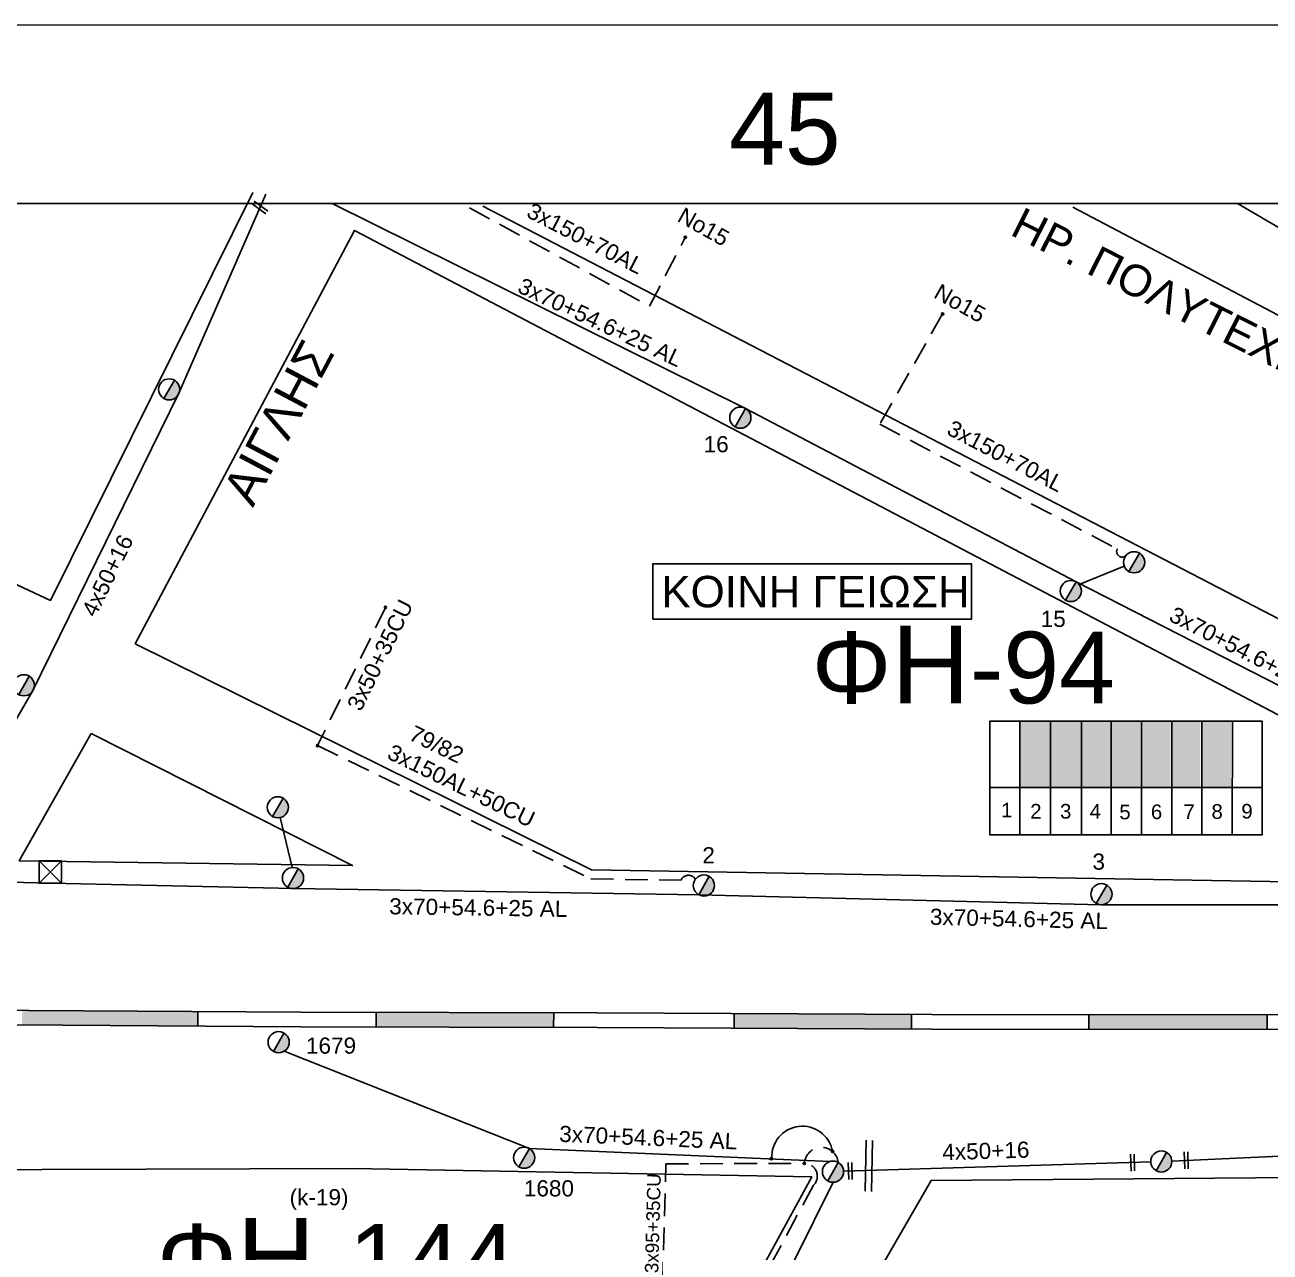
# Model space of a CAD drawing. Header units: millimetres. Extents: x 7477 to 9676, y 1828 to 2857.
# Drawn here: x 8682.2 to 8821, y 2718.7 to 2855.5 of the extents above; entities that cross this region are included whole.
import ezdxf
from ezdxf.enums import TextEntityAlignment as Align

# ---------------------------------------------------------------- set-up
doc = ezdxf.new("R2010")
doc.units = ezdxf.units.MM
doc.linetypes.add('DASHED', pattern=[19.05, 12.7, -6.35])
for name, color, linetype, lineweight in [('3x150+50', 7, 'Continuous', 30), ('3x150+70AL', 7, 'DASHED', 30), ('3x150AL+50CU', 7, 'Continuous', 30), ('3x70+54.6+25 AL', 7, 'SYN_LINE', 30), ('3x95+35CUXLPE', 7, 'Continuous', 30), ('4x50', 7, 'Continuous', 30), ('4x50+13_5', 7, 'Continuous', 30), ('4x50+16', 7, 'Continuous', 30), ('text διευθύνσεων', 250, 'Continuous', 30), ('Υπόβαθρο ΔΕΗ', 7, 'Continuous', 30)]:
    doc.layers.add(name, color=color, linetype=linetype, lineweight=lineweight)
for name, color, linetype in [('3x50+35CU', 7, 'Continuous'), ('Pillar OTE', 7, 'Continuous'), ('TEXT ΚΑΛΩΔΙΩΝ', 7, 'Continuous'), ('Άγνωστα', 7, 'Continuous'), ('Επιγραφές - Σχήματα', 7, 'Continuous'), ('Καλώδια ΧΤ   3x150AL+50CU', 7, 'DASHED'), ('Μηχανική τομή', 7, 'Continuous'), ('Πλεκτός Στύλος', 7, 'Continuous'), ('Στύλος ΦΜ', 7, 'Continuous'), ('Στύλος ΦΜ @ 1', 7, 'Continuous'), ('Συνδέσεις', 7, 'Continuous'), ('Τομή', 7, 'Continuous')]:
    doc.layers.add(name, color=color, linetype=linetype)
doc.styles.add('arial', font='ARIAL.TTF')
doc.styles.get("Standard").update_dxf_attribs({"font": 'ARIAL.TTF'})
doc.linetypes.add('SYN_LINE', pattern='A,0.5,-0.0001,["/\\/\\/\\/",Standard,S=0.1,R=0,X=0,Y=-0.05],-0.25', length=0.7501)

# ---------------------------------------------------------------- blocks, each defined once
blk = doc.blocks.new('ΥΠΑΡΧΩΝ ΤΣΙΜΕΝΤΕΝΙΟΣ ΣΤΥΛΟΣ')
at = {"layer": 'Στύλος ΦΜ'}
blk.add_hatch(color=7, dxfattribs=at).paths.add_polyline_path([(-1.29, -2.28, 0.574793), (2.62, 0, 0.268822), (1.3, 2.27)])
at = {"layer": 'Στύλος ΦΜ', "color": 7}
blk.add_line((-1.29, -2.28), (1.3, 2.27), dxfattribs=at)
blk.add_circle((0, 0), 2.62, dxfattribs=at)
at = {"layer": 'Στύλος ΦΜ', "flags": 4}
for tag, p in [('ΑΡΙΘΜΟΣ', (-4.68, 8.05)), ('ΤΥΠΟΣ', (-4.91, 3.03))]:
    blk.add_attdef(tag, p, '', height=4, dxfattribs=at)
blk = doc.blocks.new('STYLOS PLEKTOS')
at = {"layer": 'Πλεκτός Στύλος', "ltscale": 40}
blk.add_lwpolyline([(0, 4.96), (4.96, 4.96), (4.96, 0), (0, 0)], close=True, dxfattribs=at)
blk.add_lwpolyline([(0, 4.96), (4.96, 0), (0, 0), (4.96, 4.96)], dxfattribs=at)
blk = doc.blocks.new('ΜΗΧΑΝΙΚΗ ΤΟΜΗ')
at = {"layer": 'Μηχανική τομή', "ltscale": 40}
for p, q in [((-1.89, 0.78), (5.69, 0.78)), ((-1.89, -0.77), (5.69, -0.77))]:
    blk.add_line(p, q, dxfattribs=at)
blk = doc.blocks.new('ΤΟΜΗ')
at = {"layer": 'Τομή', "ltscale": 40}
for p, q in [((-5.68, 0), (17.06, 0)), ((-5.68, -2.77), (17.06, -2.77))]:
    blk.add_line(p, q, dxfattribs=at)
blk = doc.blocks.new('_ΣΥΝΔΕΣΗ')
at = {"layer": 'Συνδέσεις', "linetype": 'SYN_LINE', "ltscale": 40}
blk.add_hatch(color=256, dxfattribs=at).paths.add_polyline_path([(0.5, -0.01, 1), (-0.5, -0.01, 1)])
at = {"layer": 'Συνδέσεις'}
blk.add_circle((0, -0.01), 0.5, dxfattribs=at)

msp = doc.modelspace()

# ---------------------------------------------------------------- hatches: boundary and pattern name
at = {"layer": 'Καλώδια ΧΤ   3x150AL+50CU', "linetype": 'DASHED', "lineweight": -3, "ltscale": 0.2}
h = msp.add_hatch(color=5, dxfattribs=at)
h.dxf.hatch_style = 1
h.paths.add_polyline_path([(8796.54, 2777.9), (8793.1, 2777.9), (8793.1, 2770.54), (8796.54, 2770.53)])
h = msp.add_hatch(color=2, dxfattribs=at)
h.dxf.hatch_style = 1
h.paths.add_polyline_path([(8796.54, 2770.53), (8799.98, 2770.53), (8799.98, 2777.9), (8796.54, 2777.9)])
h = msp.add_hatch(color=27, dxfattribs=at)
h.dxf.hatch_style = 1
h.paths.add_polyline_path([(8803.22, 2777.9), (8799.92, 2777.9), (8799.92, 2770.53), (8803.22, 2770.53)])
h = msp.add_hatch(color=6, dxfattribs=at)
h.dxf.hatch_style = 1
h.paths.add_polyline_path([(8806.52, 2777.9), (8803.22, 2777.9), (8803.22, 2770.53), (8806.52, 2770.53)])
h = msp.add_hatch(color=85, dxfattribs=at)
h.dxf.hatch_style = 1
h.paths.add_polyline_path([(8809.9, 2777.89), (8806.6, 2777.89), (8806.6, 2770.53), (8809.9, 2770.52)])
h = msp.add_hatch(color=1, dxfattribs=at)
h.dxf.hatch_style = 1
h.paths.add_polyline_path([(8813.24, 2777.89), (8809.94, 2777.89), (8809.94, 2770.53), (8813.24, 2770.52)])
h = msp.add_hatch(color=133, dxfattribs=at)
h.dxf.hatch_style = 1
h.paths.add_polyline_path([(8816.63, 2777.89), (8813.33, 2777.89), (8813.33, 2770.53), (8816.63, 2770.52)])
at = {"layer": 'Υπόβαθρο ΔΕΗ', "lineweight": -3}
h = msp.add_hatch(color=256, dxfattribs=at)
h.paths.add_polyline_path([(8494.8, 2796.18), (8493.83, 2796.71), (8493.05, 2795.29), (8494.02, 2794.76), (8510.7, 2785.64), (8511.48, 2787.06)])
h.paths.add_polyline_path([(8530.12, 2776.87), (8528.82, 2777.58), (8528.04, 2776.16), (8529.36, 2775.43), (8544.84, 2766.9), (8545.38, 2766.63), (8546.4, 2768.65)])
h.paths.add_polyline_path([(8569.72, 2759.95), (8564.14, 2761.61), (8563.7, 2759.62), (8569.26, 2758.39), (8577.59, 2755.91), (8583.46, 2754.81), (8583.76, 2756.41), (8577.97, 2757.49)])
h.paths.add_polyline_path([(8604.67, 2752.18), (8603.52, 2752.41), (8603.2, 2750.82), (8604.39, 2750.58), (8621.16, 2748.12), (8623.18, 2747.89), (8623.36, 2749.5), (8621.37, 2749.73)])
h.paths.add_polyline_path([(8662.38, 2744.58), (8662.47, 2746.2), (8642.84, 2747.29), (8642.66, 2745.68), (8642.7, 2745.68)])
h.paths.add_polyline_path([(8681.93, 2745.68), (8681.92, 2744.06), (8701.49, 2743.93), (8701.5, 2745.55)])
h.paths.add_polyline_path([(8721.38, 2745.46), (8721.37, 2743.83), (8741.15, 2743.78), (8741.16, 2745.41)])
h.paths.add_polyline_path([(8781.03, 2743.6), (8781.03, 2745.22), (8761.29, 2745.32), (8761.28, 2743.7)])
h.paths.add_polyline_path([(8820.66, 2743.56), (8820.66, 2745.19), (8800.8, 2745.2), (8800.8, 2743.58)])
h.paths.add_polyline_path([(8839.92, 2745.17), (8839.92, 2743.55), (8859.73, 2743.54), (8859.73, 2745.16)])

# ---------------------------------------------------------------- linework, layer by layer
at = {"layer": '3x150+70AL', "color": 5, "linetype": 'DASHED', "lineweight": -3, "ltscale": 0.2}
msp.add_lwpolyline([(8731.79, 2835.13), (8751.84, 2824.18), (8755.82, 2831.85)], dxfattribs=at)
msp.add_lwpolyline([(8784.5, 2823.32), (8777.5, 2811.01), (8803.97, 2797.12, 0.835904), (8804.92, 2796.36, -36.639061)], format="xyb", dxfattribs=at)
at = {"layer": '3x150AL+50CU', "color": 27, "linetype": 'DASHED', "lineweight": -3, "ltscale": 0.2}
msp.add_lwpolyline([(8714.84, 2775.19), (8745.3, 2760.34), (8755.35, 2760.18, -0.62879), (8756.95, 2760.29, 1376.778827)], format="xyb", dxfattribs=at)
at = {"layer": '3x50+35CU', "color": 27, "linetype": 'DASHED', "lineweight": -3, "ltscale": 0.2}
msp.add_lwpolyline([(8722.42, 2790.6), (8714.84, 2775.19)], dxfattribs=at)
at = {"layer": '3x70+54.6+25 AL', "color": 5, "linetype": 'SYN_LINE', "lineweight": -3, "ltscale": 15}
for points in [[(8848.41, 2768.35), (8799.37, 2793.44), (8762.55, 2812.77), (8716.49, 2835.63)], [(8711.14, 2741.13), (8738.45, 2730.27), (8771.92, 2728.82)]]:
    msp.add_lwpolyline(points, dxfattribs=at)
at = {"layer": '3x70+54.6+25 AL', "color": 1, "linetype": 'SYN_LINE', "lineweight": -3, "ltscale": 15}
msp.add_lwpolyline([(8817.37, 2835.63), (8839.51, 2822.69), (8872.99, 2806.86)], dxfattribs=at)
at = {"layer": '3x70+54.6+25 AL', "color": 27, "linetype": 'SYN_LINE', "lineweight": -3, "ltscale": 6}
msp.add_lwpolyline([(8712.02, 2761.61), (8710.69, 2767.17)], dxfattribs=at)
at = {"layer": '3x70+54.6+25 AL', "color": 27, "linetype": 'SYN_LINE', "lineweight": -3, "ltscale": 15}
for points in [[(8712.2, 2759.26), (8685.07, 2759.85), (8671.44, 2760.2), (8645.57, 2761.38)], [(8843.36, 2757.43), (8802.14, 2757.45), (8757.32, 2758.57), (8712.2, 2759.26)]]:
    msp.add_lwpolyline(points, dxfattribs=at)
at = {"layer": '3x95+35CUXLPE', "color": 5, "linetype": 'DASHED', "lineweight": -3, "ltscale": 0.2}
for points in [[(8769.11, 2728.61, -0.925952), (8772.87, 2728.72, -2.961599)], [(8753.3, 2715.12), (8753.66, 2728.58), (8769.11, 2728.61, -0.666363), (8770.13, 2726.18), (8738.69, 2668.31), (8735.94, 2669.8), (8731.45, 2663.02), (8728.17, 2665.27)]]:
    msp.add_lwpolyline(points, format="xyb", dxfattribs=at)
at = {"layer": '4x50', "color": 5, "linetype": 'Continuous', "lineweight": -3, "ltscale": 15}
msp.add_lwpolyline([(8799.72, 2793.14), (8804.75, 2795.18)], dxfattribs=at)
at = {"layer": '4x50+13_5', "color": 6, "lineweight": -3, "ltscale": 0.2}
msp.add_lwpolyline([(8897.23, 2728.02), (8868.28, 2730.37), (8837.33, 2730.13), (8810.04, 2728.88)], dxfattribs=at)
at = {"layer": '4x50+16', "color": 5, "lineweight": -3, "ltscale": 0.2}
msp.add_lwpolyline([(8672.13, 2762.39), (8683.09, 2781.26), (8699.4, 2814.47), (8709.09, 2836.66)], dxfattribs=at)
at = {"layer": '4x50+16', "color": 6, "lineweight": -3, "ltscale": 0.2}
msp.add_lwpolyline([(8807.69, 2728.78), (8773.47, 2727.74)], dxfattribs=at)
at = {"layer": '4x50+16', "color": 151, "lineweight": -3, "ltscale": 0.2}
msp.add_lwpolyline([(8738.01, 2665.72), (8749.81, 2683.59), (8759.48, 2700.65), (8772.31, 2726.53)], dxfattribs=at)
at = {"layer": 'Pillar OTE', "lineweight": -3, "ltscale": 40}
for points in [[(8789.77, 2765.26), (8789.77, 2777.9), (8820.11, 2777.9), (8820.1, 2765.23), (8789.77, 2765.26)], [(8793.1, 2765.26), (8793.1, 2777.9)], [(8796.54, 2765.25), (8796.54, 2777.9)], [(8799.98, 2765.25), (8799.98, 2777.9)], [(8803.28, 2765.25), (8803.28, 2777.9)], [(8806.66, 2765.24), (8806.66, 2777.9)], [(8810.06, 2765.24), (8810.06, 2777.9)], [(8813.4, 2765.24), (8813.4, 2777.9)], [(8816.78, 2765.23), (8816.79, 2777.9)], [(8789.77, 2770.54), (8820.11, 2770.51)]]:
    msp.add_lwpolyline(points, dxfattribs=at)
at = {"layer": 'Άγνωστα', "color": 7, "linetype": 'Continuous', "ltscale": 0.2}
msp.add_arc((8768.87, 2729.36), 3.41, 11.1379, 182.8731, dxfattribs=at)
at = {"layer": 'Επιγραφές - Σχήματα', "lineweight": -3}
msp.add_lwpolyline([(7476.75, 2855.51), (9675.5, 2855.53), (9675.51, 1836.39), (7476.75, 1836.37)], close=True, dxfattribs=at)
at = {"layer": 'Επιγραφές - Σχήματα', "color": 190, "lineweight": -3}
msp.add_lwpolyline([(8752.2, 2789.28), (8787.71, 2789.28), (8787.71, 2795.46), (8752.2, 2795.46)], close=True, dxfattribs=at)
at = {"layer": 'Υπόβαθρο ΔΕΗ', "lineweight": -3}
for points in [[(8707.64, 2836.86), (8685.07, 2791.37), (8630.08, 2817.14), (8639.86, 2835.06)], [(8799.02, 2835.22), (8868.21, 2798.8), (8854.17, 2772.62), (8733.27, 2835.33)], [(8425.18, 2833.22), (8458.88, 2814.12), (8494.02, 2794.76), (8529.36, 2775.43), (8544.84, 2766.9), (8550.64, 2763.94), (8554.51, 2762.52), (8562.45, 2759.9), (8569.26, 2758.39), (8577.59, 2755.91), (8583.45, 2754.82), (8604.39, 2750.58), (8621.16, 2748.12), (8642.7, 2745.68), (8670.45, 2744.13), (8712.98, 2743.86), (8746.01, 2743.77), (8783.29, 2743.59), (8891.61, 2743.51), (8973.75, 2743.5), (9216.61, 2741.76), (9325.77, 2740.31), (9501.22, 2738)], [(8428.9, 2832.98), (8459.67, 2815.54), (8494.8, 2796.18), (8530.12, 2776.87), (8546.4, 2768.65), (8551.52, 2765.85), (8555.43, 2764.53), (8562.01, 2762.24), (8569.72, 2759.95), (8577.97, 2757.49), (8583.76, 2756.41), (8604.67, 2752.18), (8621.37, 2749.73), (8642.84, 2747.29), (8670.5, 2745.75), (8712.99, 2745.48), (8746.02, 2745.39), (8783.29, 2745.21), (8891.61, 2745.14), (8973.76, 2745.13), (9216.62, 2743.38), (9472.85, 2740), (9501.24, 2739.62)], [(8701.5, 2745.55), (8701.49, 2743.93)], [(8721.38, 2745.46), (8721.37, 2743.83)], [(8741.16, 2745.41), (8741.15, 2743.78)], [(8761.29, 2745.32), (8761.28, 2743.7)], [(8781.03, 2745.22), (8781.03, 2743.6)], [(8800.8, 2745.2), (8800.8, 2743.58)], [(8820.66, 2745.19), (8820.66, 2743.56)]]:
    msp.add_lwpolyline(points, dxfattribs=at)
for points in [[(7515.98, 2835.63), (9502.35, 2835.63), (9502.35, 1846.95), (7515.98, 1846.95)], [(8844.69, 2766.67), (8718.97, 2832.62), (8694.53, 2786.54), (8745.39, 2761.34), (8842.56, 2759.67)], [(8689.6, 2776.53), (8681.59, 2762.35), (8718.74, 2761.82)], [(8719.43, 2678.37), (8737.19, 2667.16), (8769.91, 2727.12), (8718.83, 2728.04), (8672.57, 2727.91), (8640.3, 2739.69), (8635.78, 2730.41)], [(8869.06, 2727.42), (8881.86, 2721.06), (8830.2, 2607.11), (8778.69, 2638.87), (8745.42, 2661.13), (8783.24, 2726.72)]]:
    msp.add_lwpolyline(points, close=True, dxfattribs=at)

# ---------------------------------------------------------------- block references
at = {"layer": '3x150+50', "lineweight": -3, "ltscale": 0.2, "xscale": 0.5, "yscale": 0.5}
msp.add_blockref('STYLOS PLEKTOS', (8683.83, 2759.85), dxfattribs=at)
at = {"layer": 'Μηχανική τομή', "lineweight": -3, "xscale": 0.2499999999999996, "yscale": 0.2499999999999996, "zscale": 0.4999999999999997}
for p, rotation in [((8708.82, 2834.9), 143.8156078376726), ((8805.68, 2728.24), 91.37445947902351), ((8811.66, 2728.49), 91.37445947902351), ((8774.22, 2727.29), 91.37445947902351)]:
    msp.add_blockref('ΜΗΧΑΝΙΚΗ ΤΟΜΗ', p, dxfattribs=dict(at, rotation=rotation))
at = {"layer": 'Στύλος ΦΜ @ 1', "lineweight": -3, "ltscale": 40, "xscale": 0.4499999999998181, "yscale": 0.4499999999998181, "zscale": 0.4499999999998181}
for p in [(8698.31, 2814.9), (8805.84, 2795.63), (8682.12, 2781.92), (8710.42, 2768.32), (8712.11, 2760.43), (8808.87, 2728.83), (8772.29, 2727.7)]:
    msp.add_blockref('ΥΠΑΡΧΩΝ ΤΣΙΜΕΝΤΕΝΙΟΣ ΣΤΥΛΟΣ', p, dxfattribs=at)
at = {"layer": 'Στύλος ΦΜ @ 1', "lineweight": -3, "ltscale": 40}
ref = msp.add_blockref('ΥΠΑΡΧΩΝ ΤΣΙΜΕΝΤΕΝΙΟΣ ΣΤΥΛΟΣ', (8761.96, 2811.75), dxfattribs=dict(at, xscale=0.4499999999998181, yscale=0.4499999999998181, zscale=0.4499999999998181))
ref.add_attrib('ΤΥΠΟΣ', '16', (8757.87, 2807.89), dxfattribs={"layer": 'Στύλος ΦΜ', "height": 1.8, "flags": 4})
ref = msp.add_blockref('ΥΠΑΡΧΩΝ ΤΣΙΜΕΝΤΕΝΙΟΣ ΣΤΥΛΟΣ', (8798.79, 2792.42), dxfattribs=dict(at, xscale=0.4499999999997825, yscale=0.4499999999997825, zscale=0.4499999999997825))
ref.add_attrib('ΤΥΠΟΣ', '15', (8795.43, 2788.42), dxfattribs={"layer": 'Στύλος ΦΜ', "height": 1.8, "flags": 4})
ref = msp.add_blockref('ΥΠΑΡΧΩΝ ΤΣΙΜΕΝΤΕΝΙΟΣ ΣΤΥΛΟΣ', (8757.9, 2759.6), dxfattribs=dict(at, xscale=0.4499999999998181, yscale=0.4499999999998181, zscale=0.4499999999998181))
ref.add_attrib('ΤΥΠΟΣ', '2', (8757.73, 2762.07), dxfattribs={"layer": 'Στύλος ΦΜ', "height": 1.8, "flags": 4})
ref = msp.add_blockref('ΥΠΑΡΧΩΝ ΤΣΙΜΕΝΤΕΝΙΟΣ ΣΤΥΛΟΣ', (8802.2, 2758.63), dxfattribs=dict(at, xscale=0.4499999999998038, yscale=0.4499999999998038, zscale=0.4499999999998038))
ref.add_attrib('ΤΥΠΟΣ', '3', (8801.2, 2761.36), dxfattribs={"layer": 'Στύλος ΦΜ', "height": 1.8, "rotation": 360, "flags": 4})
ref = msp.add_blockref('ΥΠΑΡΧΩΝ ΤΣΙΜΕΝΤΕΝΙΟΣ ΣΤΥΛΟΣ', (8710.51, 2742.13), dxfattribs=dict(at, xscale=0.4499999999998181, yscale=0.4499999999998181, zscale=0.4499999999998181))
ref.add_attrib('ΤΥΠΟΣ', '1679', (8713.55, 2740.85), dxfattribs={"layer": 'Στύλος ΦΜ', "height": 1.8, "flags": 4})
ref = msp.add_blockref('ΥΠΑΡΧΩΝ ΤΣΙΜΕΝΤΕΝΙΟΣ ΣΤΥΛΟΣ', (8737.87, 2729.25), dxfattribs=dict(at, xscale=0.4499999999998134, yscale=0.4499999999998134, zscale=0.4499999999998134))
ref.add_attrib('ΤΥΠΟΣ', '1680', (8737.83, 2724.94), dxfattribs={"layer": 'Στύλος ΦΜ', "height": 1.8, "flags": 4})
at = {"layer": 'Συνδέσεις', "lineweight": -3, "xscale": 0.25, "yscale": 0.25, "zscale": 0.25}
for p in [(8755.83, 2831.86), (8784.5, 2823.32), (8722.42, 2790.6), (8714.84, 2775.19), (8772.26, 2729.95), (8765.42, 2729.14), (8769.11, 2728.61)]:
    msp.add_blockref('_ΣΥΝΔΕΣΗ', p, dxfattribs=at)
at = {"layer": 'Τομή', "lineweight": -3, "xscale": 0.2499999999999995, "yscale": 0.2499999999999995, "zscale": 0.2499999999999995, "rotation": 88.88264959152394}
msp.add_blockref('ΤΟΜΗ', (8775.91, 2726.93), dxfattribs=at)

# ---------------------------------------------------------------- texts
at = {"lineweight": -3, "ltscale": 30, "char_height": 1.63, "width": 11.2573, "attachment_point": 1}
for s, insert in [('1', (8791.02, 2768.82)), ('2', (8794.26, 2768.69)), ('3', (8797.59, 2768.69)), ('4', (8800.89, 2768.69)), ('5', (8804.19, 2768.61)), ('6', (8807.71, 2768.63)), ('7', (8811.34, 2768.63)), ('8', (8814.46, 2768.66)), ('9', (8817.79, 2768.69))]:
    msp.add_mtext(s, dxfattribs=dict(at, insert=insert))
at = {"layer": 'text διευθύνσεων', "color": 7, "lineweight": -3}
for s, height, rotation, p in [('HΡ. ΠΟΛΥΤΕΧΝΕΙΟΥ', 3.5, 333.2606, (8814.14, 2822.94)), ('ΑΙΓΛΗΣ', 4, 62.0676, (8710.46, 2811.24))]:
    msp.add_text(s, height=height, rotation=rotation, dxfattribs=at).set_placement(p, align=Align.MIDDLE_CENTER)
at = {"layer": 'TEXT ΚΑΛΩΔΙΩΝ', "linetype": 'Continuous', "lineweight": -3, "ltscale": 0.2}
for s, height, rotation, p in [('3x150+70AL', 1.8, 332.5855, (8744.71, 2831.73)), ('3x70+54.6+25 AL', 1.8, 334.7747, (8746.37, 2822.38)), ('3x150+70AL', 1.8, 332.3026, (8791.53, 2807.47)), ('4x50+16', 1.8, 63.8368, (8691.43, 2794.16)), ('3x50+35CU', 1.8, 63.7854, (8721.81, 2785.29)), ('3x70+54.6+25 AL', 1.8, 332.7187, (8818.83, 2785.43)), ('3x150AL+50CU', 1.8, 334.0165, (8730.87, 2770.73)), ('3x70+54.6+25 AL', 1.8, 359.1287, (8732.76, 2757.14)), ('3x70+54.6+25 AL', 1.8, 358.5682, (8793.01, 2755.88)), ('3x70+54.6+25 AL', 1.8, 357.5199, (8751.7, 2731.5)), ('4x50+16', 1.8, 1.7371, (8789.32, 2730.02)), ('3x95+35CU', 1.5, 88.4767, (8752.21, 2721.95))]:
    msp.add_text(s, height=height, rotation=rotation, dxfattribs=at).set_placement(p, align=Align.MIDDLE_CENTER)
at = {"layer": 'TEXT ΚΑΛΩΔΙΩΝ', "linetype": 'Continuous', "lineweight": -3, "ltscale": 0.2, "insert": (8725.67, 2777.53), "char_height": 1.8, "width": 27.758, "attachment_point": 1, "rotation": 334.0165}
msp.add_mtext('79/82', dxfattribs=at)
at = {"layer": 'Άγνωστα', "lineweight": -3, "ltscale": 40, "char_height": 1.8, "width": 27.758, "attachment_point": 1, "rotation": 330.6804, "style": 'arial'}
for insert in [(8755.69, 2835.29), (8784.26, 2826.77)]:
    msp.add_mtext('No15', dxfattribs=dict(at, insert=insert))
at = {"layer": 'Άγνωστα', "lineweight": -3, "ltscale": 40, "insert": (8711.73, 2725.75), "char_height": 1.8, "width": 27.758, "attachment_point": 1, "style": 'arial'}
msp.add_mtext('(k-19)', dxfattribs=at)
at = {"layer": 'Επιγραφές - Σχήματα', "lineweight": -3, "insert": (8760.71, 2847.97), "char_height": 8, "width": 15.5504, "attachment_point": 1, "style": 'arial'}
msp.add_mtext('45', dxfattribs=at)
at = {"layer": 'Επιγραφές - Σχήματα', "color": 190, "lineweight": -3, "insert": (8753.16, 2794.11), "char_height": 3.5, "width": 35.1311, "attachment_point": 1}
msp.add_mtext('KOINH ΓΕΙΩΣΗ', dxfattribs=at)
at = {"layer": 'Υπόβαθρο ΔΕΗ', "lineweight": -3, "char_height": 8, "width": 84.6573, "attachment_point": 1}
for s, insert in [('Φ{\\H1.0833x;H}-94', (8769.89, 2788.56)), ('Φ{\\H1.0833x;H}-144', (8696.94, 2722.54))]:
    msp.add_mtext(s, dxfattribs=dict(at, insert=insert))

doc.saveas('drawing.dxf')
